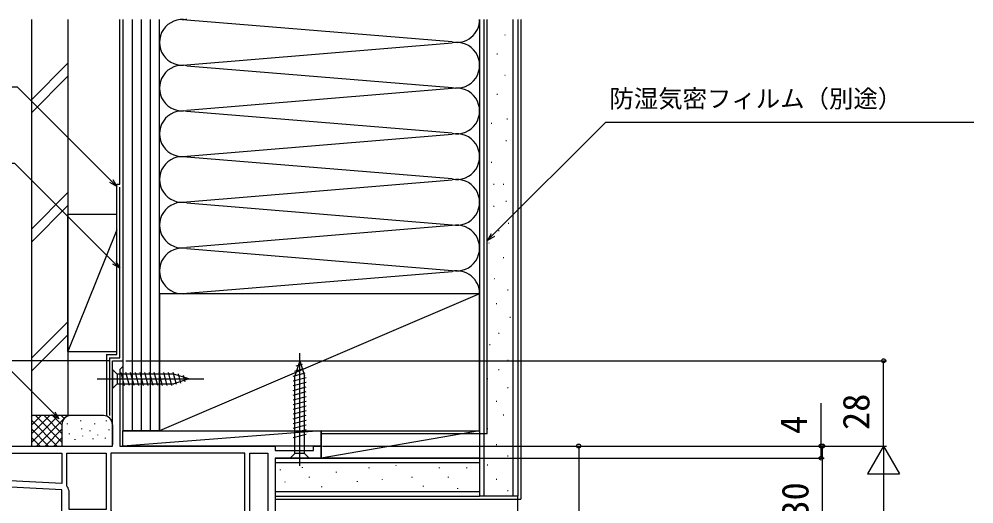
# Model space of a CAD drawing. Units: millimetres, scale not verified. Extents: x -525 to 525, y -783 to 778.
# Drawn here: x -364 to -50.9, y 386.3 to 545.5 of the extents above; entities that cross this region are included whole.
import ezdxf
from ezdxf.enums import TextEntityAlignment as Align

# ---------------------------------------------------------------- set-up
doc = ezdxf.new("R2010")
doc.units = ezdxf.units.MM
doc.header["$LTSCALE"] = 4
for name, color, linetype in [('0-3_YKK_11', 7, 'Continuous'), ('0-5_YKK_12', 2, 'Continuous'), ('0-6_YKK_13', 4, 'Continuous'), ('0-8_YKK_D', 6, 'Continuous'), ('0-A_YSS_K', 3, 'Continuous'), ('0-B_YSS_KE', 3, 'Continuous')]:
    doc.layers.add(name, color=color, linetype=linetype)
doc.styles.add('ＭＳ ゴシック', font='')
doc.styles.get('ＭＳ ゴシック').set_extended_font_data('MS Gothic')

msp = doc.modelspace()

# ---------------------------------------------------------------- linework, layer by layer
at = {"layer": '0-3_YKK_11'}
for points in [[(-394, 405.3), (-333.4, 405.3), (-333.4, 433.3), (-330, 433.3), (-330, 431.4), (-330.5, 430.9), (-331, 430.4), (-331, 405.3), (-280, 405.3), (-280, 403.8), (-267.5, 403.8), (-267.5, 405.3), (-265, 405.3), (-265, 401.3), (-280, 401.3), (-280, 349.3), (-281.8, 349.3), (-281.8, 351.3), (-290, 351.3), (-290, 354.6)], [(-348.282, 391.935), (-348.4, 392.258), (-348.4, 402.9), (-335.5, 402.9)], [(-335.5, 402.9), (-335.5, 384.5), (-347.6, 384.5), (-347.6, 390.067)], [(-290, 402.9), (-333.9, 402.9), (-333.9, 384.1), (-333.762, 383.755)], [(-291.4, 381.9), (-290, 381.9), (-290, 402.9)], [(-343.785, 376.474), (-342.793, 382.1), (-347.6, 382.1), (-347.6, 376.744), (-347.058, 375.876), (-347.377, 375.3), (-350, 375.3), (-350, 390.942), (-394.052, 393.25)]]:
    msp.add_lwpolyline(points, dxfattribs=at)
for points in [[(-350, 392.944), (-392.6, 395.177), (-392.6, 402.9), (-350, 402.9)], [(-282.4, 402.9), (-282.4, 376.9), (-288.4, 376.9), (-288.4, 402.9)]]:
    msp.add_lwpolyline(points, close=True, dxfattribs=at)
msp.add_arc((-350.5, 390.067), 2.9, 359.99999, 40.11919, dxfattribs=at)
at = {"layer": '0-5_YKK_12'}
msp.add_line((-265, 401.8), (-265, 401.3), dxfattribs=at)
at = {"layer": '0-6_YKK_13'}
for p, q in [((-272, 398.8), (-272.001, 435.8)), ((-272, 433.3), (-273.55, 428.384)), ((-273.112, 431.604), (-271.062, 432.153)), ((-272, 433.3), (-270.45, 428.384)), ((-272, 433.3), (-270.45, 428.384)), ((-333.4, 430.4), (-333.4, 424.2)), ((-333.4, 430.4), (-331.85, 428.85)), ((-329.424, 425.2), (-330.549, 429.4)), ((-327.871, 425.2), (-328.996, 429.4)), ((-326.318, 425.2), (-327.443, 429.4)), ((-324.765, 425.2), (-325.89, 429.4)), ((-323.212, 425.2), (-324.337, 429.4)), ((-321.659, 425.2), (-322.784, 429.4)), ((-320.106, 425.2), (-321.231, 429.4)), ((-318.553, 425.2), (-319.679, 429.4)), ((-317, 425.2), (-318.126, 429.4)), ((-315.447, 425.2), (-316.573, 429.4)), ((-313.894, 425.2), (-315.02, 429.4)), ((-312.411, 425.459), (-313.467, 429.4)), ((-274.1, 428.233), (-270.159, 429.289)), ((-273.647, 429.908), (-270.611, 430.721)), ((-338.4, 427.3), (-303.4, 427.3)), ((-313.316, 428.85), (-331.85, 428.85)), ((-331.85, 428.85), (-331.85, 425.75)), ((-308.4, 427.3), (-313.316, 428.85)), ((-308.4, 427.3), (-313.316, 425.75)), ((-310.979, 425.91), (-311.792, 428.946)), ((-309.547, 426.362), (-310.096, 428.412)), ((-274.1, 426.68), (-269.9, 427.806)), ((-274.1, 425.127), (-269.9, 426.253)), ((-273.55, 402.85), (-273.55, 428.384)), ((-270.45, 402.85), (-270.45, 428.384)), ((-333.4, 424.2), (-331.85, 425.75)), ((-331.85, 425.75), (-313.316, 425.75)), ((-274.1, 423.574), (-269.9, 424.7)), ((-274.1, 422.021), (-269.9, 423.147)), ((-274.1, 420.468), (-269.9, 421.594)), ((-274.1, 418.916), (-269.9, 420.041)), ((-274.1, 417.363), (-269.9, 418.488)), ((-274.1, 415.81), (-269.9, 416.935)), ((-274.1, 414.257), (-269.9, 415.382)), ((-274.1, 412.704), (-269.9, 413.829)), ((-274.1, 411.151), (-269.9, 412.276)), ((-274.1, 409.598), (-269.9, 410.724)), ((-274.1, 408.045), (-269.9, 409.171)), ((-275.1, 401.3), (-273.55, 402.85))]:
    msp.add_line(p, q, dxfattribs=at)
msp.add_lwpolyline([(-275.1, 401.3), (-268.9, 401.3), (-270.45, 402.85), (-273.55, 402.85)], dxfattribs=at)
at = {"layer": '0-8_YKK_D'}
for p, q in [((-334.4, 433.3), (-416, 433.3)), ((-329, 433.3), (-79.5, 433.3)), ((-80.5, 405.3), (-80.5, 433.3)), ((-264.5, 405.304), (-179.5, 405.304)), ((-264.5, 405.3), (-100, 405.3)), ((-264, 405.3), (-79.5, 405.3)), ((-264, 405.3), (-79.5, 405.3)), ((-264, 405.3), (-99.5, 405.3)), ((-180.5, 405.304), (-180.5, 360.304)), ((-100.5, 375.3), (-100.5, 405.3)), ((-80.5, 405.3), (-85.75, 396.207)), ((-80.5, 405.3), (-75.25, 396.207)), ((-80.5, 405.3), (-80.5, 387.113)), ((-264.5, 401.3), (-100, 401.3)), ((-85.75, 396.207), (-75.25, 396.207)), ((-80.5, 394.8), (-80.5, 65.8))]:
    msp.add_line(p, q, dxfattribs=at)
for points in [[(-332, 490.541), (-333.803, 492.344), (-364.565, 523.106), (-476.51, 523.106)], [(-210.427, 472.794), (-208.624, 474.597), (-171.579, 511.642), (-50.886, 511.642)], [(-331, 463.632), (-332.803, 465.435), (-365.419, 498.051), (-457.885, 498.051)], [(-333.32, 492.827), (-332, 490.541), (-334.286, 491.861)], [(-350.964, 414.268), (-352.767, 416.071), (-411.224, 474.528), (-495.256, 474.528)], [(-208.14, 474.114), (-210.427, 472.794), (-209.107, 475.081)], [(-332.32, 465.918), (-331, 463.632), (-333.286, 464.952)], [(-352.284, 416.554), (-350.964, 414.268), (-353.25, 415.588)], [(-101, 401.3), (-101, 405.3), (-101, 419.418)]]:
    msp.add_lwpolyline(points, dxfattribs=at)
for centre in [(-80.5, 433.3), (-180.5, 405.304), (-101, 405.3), (-100.5, 405.3), (-101, 401.3)]:
    msp.add_circle(centre, 0.637, dxfattribs=at)
at = {"layer": '0-A_YSS_K'}
for p, q in [((-330, 545.3), (-330, 410.3)), ((-327, 545.3), (-327, 410.3)), ((-324, 545.3), (-324, 410.3)), ((-321, 545.3), (-321, 410.3)), ((-318, 455.3), (-318, 545.3)), ((-318, 410.3), (-318, 545.3)), ((-222.032, 537.958), (-308.968, 545.142)), ((-211.5, 388.8), (-211.5, 545.3)), ((-202, 388.8), (-202, 545.3)), ((-199.5, 545.3), (-199.5, 387.8)), ((-204.765, 540.272), (-204.565, 540.272)), ((-308.968, 530.458), (-222.032, 537.642)), ((-207.36, 534.044), (-207.16, 534.044)), ((-360, 518.938), (-348, 530.938)), ((-308.968, 530.142), (-222.032, 522.958)), ((-360, 514.695), (-348, 526.695)), ((-204.765, 527.01), (-204.565, 527.01)), ((-222.032, 522.642), (-308.968, 515.458)), ((-207.36, 520.783), (-207.16, 520.783)), ((-213, 519.023), (-213, 455.3)), ((-222.032, 507.958), (-308.968, 515.142)), ((-209.219, 511.249), (-209.019, 511.249)), ((-204.083, 512.673), (-203.883, 512.673)), ((-308.968, 500.458), (-222.032, 507.642)), ((-204.417, 505.647), (-204.217, 505.647)), ((-222.032, 492.958), (-308.968, 500.142)), ((-209.219, 498.444), (-209.019, 498.444)), ((-308.968, 485.458), (-222.032, 492.642)), ((-360, 476.511), (-348, 488.511)), ((-208.418, 491.241), (-208.218, 491.241)), ((-205.217, 491.241), (-205.017, 491.241)), ((-204.417, 485.639), (-204.217, 485.639)), ((-360, 472.269), (-348, 484.269)), ((-308.968, 485.142), (-222.032, 477.958)), ((-208.418, 484.039), (-208.218, 484.039)), ((-332, 481.3), (-348, 481.3)), ((-348, 436.3), (-348, 481.3)), ((-330, 481.3), (-330, 436.3)), ((-332, 476.3), (-348, 436.3)), ((-222.032, 477.642), (-308.968, 470.458)), ((-206.818, 476.035), (-206.618, 476.035)), ((-203.616, 478.436), (-203.416, 478.436)), ((-308.968, 470.142), (-222.032, 462.958)), ((-210.019, 472.034), (-209.819, 472.034)), ((-205.217, 467.232), (-205.017, 467.232)), ((-308.968, 455.458), (-222.032, 462.642)), ((-208.277, 460.301), (-208.077, 460.301)), ((-213, 455.3), (-318, 410.3)), ((-203.801, 456.571), (-203.601, 456.571)), ((-207.531, 452.095), (-207.331, 452.095)), ((-348, 446.085), (-360, 434.085)), ((-203.055, 447.619), (-202.855, 447.619)), ((-360, 429.842), (-348, 441.842)), ((-206.785, 442.397), (-206.585, 442.397)), ((-209.769, 438.668), (-209.569, 438.668)), ((-348, 436.3), (-332, 436.3)), ((-203.801, 433.446), (-203.601, 433.446)), ((-206.785, 430.462), (-206.585, 430.462)), ((-210.515, 427.478), (-210.315, 427.478)), ((-203.801, 424.494), (-203.601, 424.494)), ((-207.531, 420.018), (-207.331, 420.018)), ((-360, 415.3), (-360, 405.3)), ((-347, 415.3), (-360, 415.3)), ((-360, 406.442), (-351.142, 415.3)), ((-360, 409.271), (-353.971, 415.3)), ((-360, 412.099), (-356.799, 415.3)), ((-360, 414.927), (-359.627, 415.3)), ((-360, 413.785), (-351.515, 405.3)), ((-358.686, 415.3), (-350, 406.614)), ((-358.314, 405.3), (-348.314, 415.3)), ((-355.858, 415.3), (-350, 409.442)), ((-353.029, 415.3), (-350, 412.271)), ((-350.201, 415.3), (-349.219, 414.318)), ((-347.373, 415.3), (-347.352, 415.279)), ((-336.4, 415.3), (-347, 415.3)), ((-343.833, 413.496), (-343.833, 413.696)), ((-335.318, 413.496), (-335.318, 413.696)), ((-205.293, 415.542), (-205.093, 415.542)), ((-360, 410.957), (-354.343, 405.3)), ((-355.485, 405.3), (-350, 410.785)), ((-350, 412.3), (-350, 405.3)), ((-348.172, 412.495), (-348.172, 412.695)), ((-343.499, 410.826), (-343.499, 411.026)), ((-340.706, 410.223), (-340.706, 410.423)), ((-339.159, 412.495), (-339.159, 412.695)), ((-334.486, 410.492), (-334.486, 410.692)), ((-333.4, 412.3), (-333.4, 405.8)), ((-265, 410.3), (-330, 405.3)), ((-318, 410.3), (-330, 410.3)), ((-213, 410.3), (-265, 401.3)), ((-210.515, 411.066), (-210.315, 411.066)), ((-360, 408.128), (-357.172, 405.3)), ((-352.657, 405.3), (-349.982, 407.975)), ((-347.505, 409.157), (-347.505, 409.357)), ((-345.674, 407.301), (-345.674, 407.501)), ((-343.165, 408.489), (-343.165, 408.689)), ((-339.745, 407.516), (-339.745, 407.716)), ((-338.158, 408.823), (-338.158, 409.023)), ((-335.651, 407.82), (-335.651, 408.02)), ((-207.531, 405.844), (-207.331, 405.844)), ((-203.801, 402.114), (-203.601, 402.114)), ((-213, 399.8), (-280, 399.8)), ((-271.136, 398.184), (-271.136, 398.384)), ((-249.271, 397.999), (-249.271, 398.199)), ((-240.319, 398.745), (-240.319, 398.945)), ((-226.146, 397.999), (-226.146, 398.199)), ((-217.194, 397.999), (-217.194, 398.199)), ((-210.515, 399.13), (-210.315, 399.13)), ((-278.339, 397.383), (-278.339, 397.583)), ((-268.735, 394.982), (-268.735, 395.182)), ((-259.932, 396.583), (-259.932, 396.783)), ((-235.097, 395.015), (-235.097, 395.215)), ((-223.162, 395.015), (-223.162, 395.215)), ((-276.739, 393.382), (-276.739, 393.582)), ((-264.734, 391.781), (-264.734, 391.981)), ((-253.001, 393.523), (-253.001, 393.723)), ((-244.795, 394.269), (-244.795, 394.469)), ((-231.368, 392.031), (-231.368, 392.231)), ((-220.178, 391.285), (-220.178, 391.485)), ((-207.531, 394.409), (-207.331, 394.409)), ((-213, 390.3), (-280, 390.3)), ((-203.801, 390.679), (-203.601, 390.679)), ((-200.5, 231.8), (-200.5, 388.8)), ((-280, 387.8), (-199.5, 387.8))]:
    msp.add_line(p, q, dxfattribs=at)
for points in [[(-265, 405.3), (-330, 405.3), (-330, 410.3), (-265, 410.3)], [(-265, 410.3), (-213, 410.3), (-213, 401.3), (-265, 401.3)]]:
    msp.add_lwpolyline(points, close=True, dxfattribs=at)
for centre, radius, start, end in [((-310.5, 537.8), 7.5, 78.21649, 281.78353), ((-310.5, 552.8), 7.5, 269.93584, 281.78353), ((-220.5, 545.3), 7.5, 258.21646, 0.00003), ((-220.5, 530.3), 7.5, 258.21646, 101.78354), ((-310.5, 522.8), 7.5, 78.21649, 281.78353), ((-220.5, 515.3), 7.5, 258.21646, 101.78354), ((-310.5, 507.8), 7.5, 78.21648, 281.78353), ((-220.5, 500.3), 7.5, 258.21646, 101.78354), ((-310.5, 492.8), 7.5, 78.21649, 281.78353), ((-220.5, 485.3), 7.5, 258.21646, 101.78354), ((-310.5, 477.8), 7.5, 78.21649, 281.78353), ((-220.5, 470.3), 7.5, 258.21646, 101.78354), ((-310.5, 462.8), 7.5, 78.21649, 281.78353), ((-220.5, 455.3), 7.5, 0, 101.78354), ((-347, 412.3), 3, 90, 180), ((-336.4, 412.3), 3, 0, 90)]:
    msp.add_arc(centre, radius, start, end, dxfattribs=at)
at = {"layer": '0-B_YSS_KE'}
for p, q in [((-360, 545.3), (-360, 415.3)), ((-348, 545.3), (-348, 415.3)), ((-213, 545.3), (-213, 388.8)), ((-210.5, 409.3), (-210.5, 545.3)), ((-335.4, 435.3), (-335.4, 415.3)), ((-334.4, 434.3), (-334.4, 415.3)), ((-348, 415.3), (-360, 415.3)), ((-210.5, 409.3), (-265, 409.3)), ((-280, 388.8), (-213, 388.8))]:
    msp.add_line(p, q, dxfattribs=at)
for points in [[(-335.4, 435.3), (-332, 435.3), (-332, 491.3), (-331, 491.3), (-331, 545.3)], [(-200.5, 545.3), (-200.5, 388.8), (-213, 388.8)], [(-334.4, 434.3), (-331, 434.3), (-331, 490.3)], [(-280, 401.3), (-213, 401.3), (-213, 388.8)]]:
    msp.add_lwpolyline(points, dxfattribs=at)
msp.add_lwpolyline([(-318, 455.3), (-318, 410.3), (-213, 410.3), (-213, 455.3)], close=True, dxfattribs=at)

# ---------------------------------------------------------------- texts
at = {"layer": '0-8_YKK_D', "style": 'ＭＳ ゴシック'}
msp.add_text('防湿気密フィルム（別途）', height=5.865, dxfattribs=at).set_placement((-170.42, 514.649), align=Align.BOTTOM_LEFT)
for s, p in [('28', (-82.5, 410.539)), ('4', (-103, 409.236)), ('30', (-102.5, 381.436))]:
    msp.add_text(s, height=8.798, rotation=90, dxfattribs=at).set_placement(p, align=Align.BOTTOM_LEFT)

doc.saveas('drawing.dxf')
